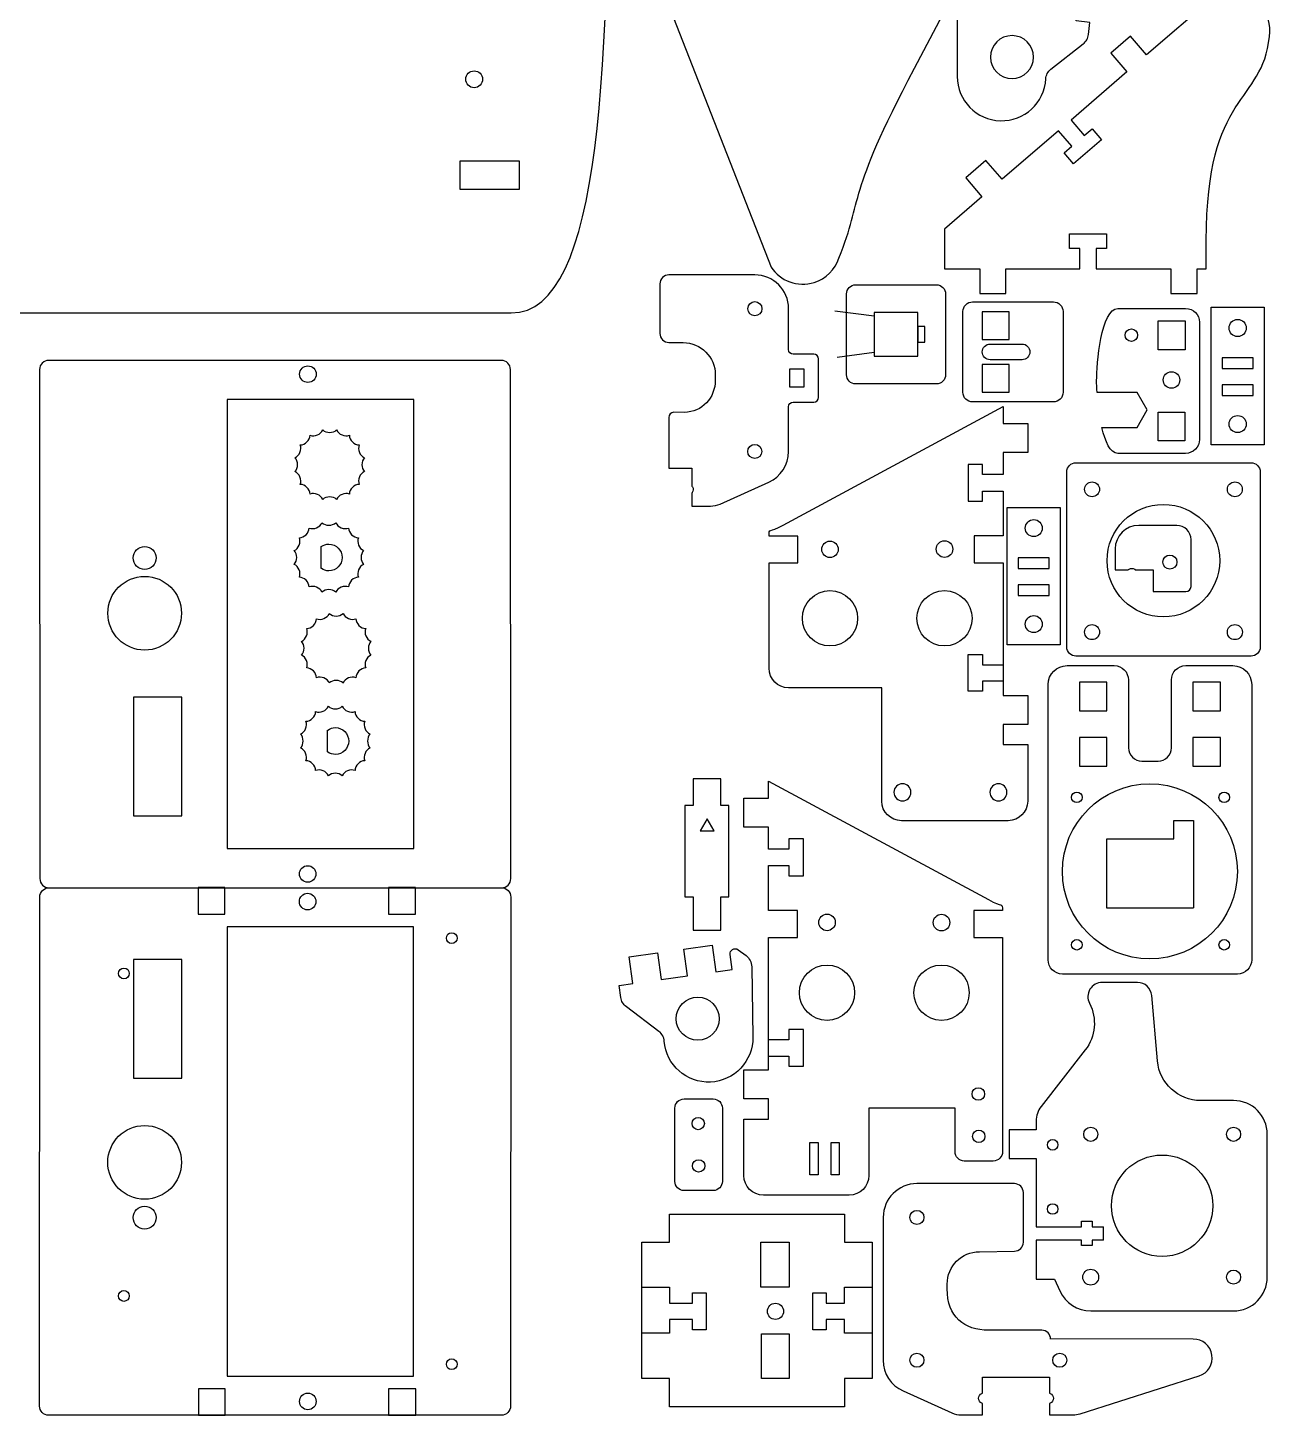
# Model space of a CAD drawing. Extents: x -242 to 725, y -105 to 391.
# Drawn here: x 294.1 to 564.1, y -104.6 to 196.6 of the extents above; entities that cross this region are included whole.
import ezdxf

# ---------------------------------------------------------------- set-up
doc = ezdxf.new("R2010")
doc.units = 0
doc.header["$MEASUREMENT"] = 0
doc.layers.add('LAYER_1', color=160, linetype='Continuous')
doc.layers.add('LAYER_X5F_1_X5F_0', color=160, linetype='Continuous')

# ---------------------------------------------------------------- blocks, each defined once
blk = doc.blocks.new('AI9-BLK29')
at = {"layer": 'LAYER_1', "color": 1}
blk.add_open_spline([(0, -12.21), (6.75, -12.21), (12.22, -6.75), (12.22, 0), (12.22, 6.75), (6.75, 12.21), (0, 12.21), (-6.75, 12.21), (-12.22, 6.75), (-12.22, 0), (-12.22, -6.75), (-6.75, -12.21), (0, -12.21), (0, -12.21), (0, -12.21), (0, -12.21)], degree=3, knots=[0, 0, 0, 0, 1, 1, 1, 2, 2, 2, 3, 3, 3, 4, 4, 4, 5, 5, 5, 5], dxfattribs=at)
blk = doc.blocks.new('AI9-BLK28')
at = {"layer": 'LAYER_1', "color": 1}
blk.add_open_spline([(0, -1.63), (0.9, -1.63), (1.63, -0.9), (1.63, 0), (1.63, 0.9), (0.9, 1.63), (0, 1.63), (-0.9, 1.63), (-1.63, 0.9), (-1.63, 0), (-1.63, -0.9), (-0.9, -1.63), (0, -1.63), (0, -1.63), (0, -1.63), (0, -1.63)], degree=3, knots=[0, 0, 0, 0, 1, 1, 1, 2, 2, 2, 3, 3, 3, 4, 4, 4, 5, 5, 5, 5], dxfattribs=at)
blk = doc.blocks.new('AI9-BLK27')
at = {"layer": 'LAYER_1', "color": 1}
blk.add_open_spline([(0, -1.62), (0.9, -1.62), (1.62, -0.9), (1.62, 0), (1.62, 0.9), (0.9, 1.62), (0, 1.62), (-0.9, 1.62), (-1.62, 0.9), (-1.62, 0), (-1.62, -0.9), (-0.9, -1.62), (0, -1.62), (0, -1.62), (0, -1.62), (0, -1.62)], degree=3, knots=[0, 0, 0, 0, 1, 1, 1, 2, 2, 2, 3, 3, 3, 4, 4, 4, 5, 5, 5, 5], dxfattribs=at)
blk = doc.blocks.new('AI9-BLK26')
at = {"layer": 'LAYER_1', "color": 1}
blk.add_open_spline([(0, -1.62), (0.9, -1.62), (1.63, -0.9), (1.63, 0), (1.63, 0.9), (0.9, 1.62), (0, 1.62), (-0.9, 1.62), (-1.63, 0.9), (-1.63, 0), (-1.63, -0.9), (-0.9, -1.62), (0, -1.62), (0, -1.62), (0, -1.62), (0, -1.62)], degree=3, knots=[0, 0, 0, 0, 1, 1, 1, 2, 2, 2, 3, 3, 3, 4, 4, 4, 5, 5, 5, 5], dxfattribs=at)
blk = doc.blocks.new('AI9-BLK25')
at = {"layer": 'LAYER_1', "color": 1}
blk.add_open_spline([(0, -1.63), (0.9, -1.63), (1.63, -0.9), (1.63, 0), (1.63, 0.9), (0.9, 1.63), (0, 1.63), (-0.9, 1.63), (-1.63, 0.9), (-1.63, 0), (-1.63, -0.9), (-0.9, -1.63), (0, -1.63), (0, -1.63), (0, -1.63), (0, -1.63)], degree=3, knots=[0, 0, 0, 0, 1, 1, 1, 2, 2, 2, 3, 3, 3, 4, 4, 4, 5, 5, 5, 5], dxfattribs=at)

msp = doc.modelspace()

# ---------------------------------------------------------------- linework, layer by layer
at = {"layer": 'LAYER_1', "color": 1}
for p, q in [((477.92, 133.96), (469.35, 135.07)), ((477.92, 126.06), (469.85, 124.96))]:
    msp.add_line(p, q, dxfattribs=at)
at = {"layer": 'LAYER_1', "color": 7}
for p, q in [((491.42, 119.25), (473.91, 119.25)), ((527.71, -66.6), (527.71, -63.7))]:
    msp.add_line(p, q, dxfattribs=at)
for points in [[(551.06, 135.88), (562.58, 135.88), (562.58, 106.04), (551.06, 106.04)], [(459.6, 122.51), (462.6, 122.51), (462.6, 118.51), (459.6, 118.51)], [(506.79, 92.45), (518.31, 92.45), (518.31, 62.61), (506.79, 62.61)]]:
    msp.add_lwpolyline(points, close=True, dxfattribs=at)
at = {"layer": 'LAYER_1', "color": 1}
for points in [[(487.41, 125.26), (487.41, 134.76), (477.92, 134.76), (477.92, 125.26)], [(507.23, 134.91), (501.33, 134.91), (501.33, 128.91), (507.23, 128.91), (507.23, 134.91)], [(539.54, 126.67), (539.54, 132.96), (545.39, 132.96), (545.39, 126.67)], [(488.91, 128.31), (488.91, 131.71), (487.41, 131.71), (487.41, 128.31)], [(507.23, 123.48), (501.33, 123.48), (501.33, 117.48), (507.23, 117.48), (507.23, 123.48)], [(539.53, 106.86), (539.53, 113.11), (545.38, 113.11), (545.38, 106.86)], [(522.45, 48.3), (528.45, 48.3), (528.45, 54.5), (522.45, 54.5)], [(547.09, 48.3), (553.09, 48.3), (553.09, 54.5), (547.09, 54.5)], [(522.45, 36.3), (528.45, 36.3), (528.45, 42.5), (522.45, 42.5)], [(547.09, 36.3), (553.09, 36.3), (553.09, 42.5), (547.09, 42.5)], [(465.75, -45.44), (465.75, -52.44), (463.97, -52.44), (463.97, -45.44)], [(470.33, -45.44), (470.33, -52.44), (468.55, -52.44), (468.55, -45.44)], [(459.47, -76.81), (453.28, -76.81), (453.28, -67.08), (459.47, -67.08)], [(459.47, -96.66), (453.47, -96.66), (453.47, -86.93), (459.47, -86.93)]]:
    msp.add_lwpolyline(points, close=True, dxfattribs=at)
for points in [[(560.2, 124.91), (553.45, 124.91), (553.45, 122.61), (553.45, 122.61), (560.2, 122.61), (560.2, 124.91)], [(560.2, 119.06), (553.45, 119.06), (553.45, 119.06), (553.45, 116.76), (560.2, 116.76), (560.2, 119.06)], [(515.93, 81.48), (509.18, 81.48), (509.18, 79.18), (509.18, 79.18), (515.93, 79.18), (515.93, 81.48)], [(515.93, 75.63), (509.18, 75.63), (509.18, 75.63), (509.18, 73.33), (515.93, 73.33), (515.93, 75.63)], [(443.16, 22.21), (441.66, 24.82), (440.15, 22.21), (443.16, 22.21)]]:
    msp.add_lwpolyline(points, dxfattribs=at)
at = {"layer": 'LAYER_1', "color": 7}
for points in [[(505.88, 54.74), (501.44, 54.74), (501.44, 52.52), (498.31, 52.52), (498.31, 60.52), (501.44, 60.52), (501.44, 58.3), (505.88, 58.3)], [(444.61, 0.64), (444.61, 7.94), (446.37, 7.94), (446.37, 27.73), (444.61, 27.73), (444.61, 33.51)], [(547.21, 5.48), (528.47, 5.48), (528.45, 5.48), (528.45, 20.48), (542.96, 20.48), (542.96, 24.48), (547.21, 24.48), (547.21, 5.53)], [(454.97, -26.65), (459.4, -26.65), (459.4, -28.88), (462.53, -28.88), (462.53, -20.88), (459.4, -20.88), (459.4, -23.1), (454.97, -23.1)], [(427.48, -96.67), (427.48, -67.08), (427.48, -67.08), (433.48, -67.08), (433.48, -61), (471.48, -61), (471.48, -67.08), (477.48, -67.08), (477.48, -67.08), (477.48, -96.67), (471.48, -96.67), (471.48, -102.83), (433.48, -102.83), (433.48, -96.67), (433.48, -96.67), (427.48, -96.67)], [(427.48, -76.81), (433.48, -76.81), (433.48, -80.3), (438.48, -80.3), (438.48, -78.08), (441.41, -78.08), (441.41, -80.3), (441.41, -80.3), (441.41, -83.86), (441.41, -83.86), (441.41, -86.08), (438.48, -86.08), (438.48, -83.86), (433.48, -83.86), (433.48, -86.83), (427.48, -86.82)], [(477.48, -86.83), (471.48, -86.83), (471.48, -83.86), (467.48, -83.86), (467.48, -86.08), (464.56, -86.08), (464.56, -83.86), (464.56, -83.86), (464.56, -80.3), (464.56, -80.3), (464.56, -78.08), (467.48, -78.08), (467.48, -80.3), (471.48, -80.3), (471.48, -76.81), (477.48, -76.81)]]:
    msp.add_lwpolyline(points, dxfattribs=at)
at = {"layer": 'LAYER_1', "color": 1}
for centre, radius in [((452.01, 135.58), 1.53), ((556.82, 131.39), 1.85), ((533.74, 129.84), 1.35), ((542.45, 120.1), 1.8), ((556.82, 110.54), 1.85), ((451.99, 104.59), 1.53), ((512.55, 87.95), 1.85), ((468.31, 83.34), 1.8), ((493.18, 83.39), 1.8), ((542.1, 80.58), 1.53), ((468.31, 68.38), 6), ((493.18, 68.38), 6), ((512.55, 67.11), 1.85), ((537.77, 13.43), 19), ((521.9, 29.5), 1.15), ((553.9, 29.5), 1.15), ((467.67, 2.35), 1.8), ((492.53, 2.31), 1.8), ((521.9, -2.5), 1.15), ((553.9, -2.5), 1.15), ((467.67, -12.91), 6), ((492.53, -12.91), 6), ((500.53, -34.9), 1.35), ((439.71, -41.31), 1.35), ((524.92, -43.64), 1.53), ((555.92, -43.64), 1.53), ((500.61, -44.09), 1.35), ((516.65, -45.92), 1.15), ((540.42, -59.14), 11), ((439.8, -50.5), 1.35), ((487.19, -61.68), 1.53), ((516.65, -59.86), 1.15), ((524.92, -74.64), 1.72), ((555.92, -74.64), 1.53), ((456.47, -82.07), 1.75), ((487.19, -92.68), 1.53), ((518.19, -92.68), 1.53)]:
    msp.add_circle(centre, radius, dxfattribs=at)
at = {"layer": 'LAYER_1', "color": 7}
for points, knots in [([(471.47, 300.34), (471.47, 300.34), (469.42, 296.44), (469.42, 296.44), (469.42, 296.44), (455.44, 269.89), (455.44, 269.89), (455.44, 269.89), (450.7, 272.39), (450.7, 272.39), (450.7, 272.39), (447.77, 266.82), (447.77, 266.82), (447.77, 266.82), (452.51, 264.33), (452.51, 264.33), (452.51, 264.33), (450.28, 260.09), (450.28, 260.09), (450.28, 260.09), (454.2, 258.02), (454.2, 258.02), (454.2, 258.02), (455.24, 259.99), (455.24, 259.99), (455.24, 259.99), (458.01, 258.53), (458.01, 258.53), (458.01, 258.53), (454.28, 251.45), (454.28, 251.45), (454.28, 251.45), (451.51, 252.91), (451.51, 252.91), (451.51, 252.91), (452.54, 254.88), (452.54, 254.88), (452.54, 254.88), (448.62, 256.95), (448.62, 256.95), (448.62, 256.95), (446.2, 252.34), (446.2, 252.34), (446.2, 252.34), (441.46, 254.83), (441.46, 254.83), (441.46, 254.83), (438.54, 249.3), (438.54, 249.3), (438.54, 249.3), (443.28, 246.8), (443.28, 246.8), (443.28, 246.8), (443.3, 246.79), (443.3, 246.79), (443.3, 246.79), (427.36, 216.52), (427.36, 216.52), (427.36, 216.52), (455.52, 144.62), (455.52, 144.62), (457.5, 141.62), (461.27, 140.16), (464.87, 141.27), (467.49, 142.09), (469.42, 144.09), (470.24, 146.51), (475.75, 160.19), (471.58, 159.16), (486.66, 187.79), (486.66, 187.79), (506.49, 225.45), (506.49, 225.45), (506.49, 225.45), (507.17, 226.73), (507.17, 226.73), (507.17, 226.73), (528.64, 267.52), (528.64, 267.52), (543.72, 296.15), (545.23, 292.13), (553.39, 304.41), (554.92, 306.46), (555.48, 309.19), (554.67, 311.81), (553.55, 315.4), (550.21, 317.69), (546.62, 317.63)], [0, 0, 0, 0, 1, 1, 1, 2, 2, 2, 3, 3, 3, 4, 4, 4, 5, 5, 5, 6, 6, 6, 7, 7, 7, 8, 8, 8, 9, 9, 9, 10, 10, 10, 11, 11, 11, 12, 12, 12, 13, 13, 13, 14, 14, 14, 15, 15, 15, 16, 16, 16, 17, 17, 17, 18, 18, 18, 19, 19, 19, 20, 20, 20, 21, 21, 21, 22, 22, 22, 23, 23, 23, 24, 24, 24, 25, 25, 25, 26, 26, 26, 27, 27, 27, 28, 28, 28, 29, 29, 29, 29]), ([(493.14, 152.85), (493.14, 152.85), (501.31, 159.89), (501.31, 159.89), (501.31, 159.89), (497.8, 163.97), (497.8, 163.97), (497.8, 163.97), (502.17, 167.73), (502.17, 167.73), (502.17, 167.73), (505.67, 163.67), (505.67, 163.67), (505.67, 163.67), (517.94, 174.21), (517.94, 174.21), (517.94, 174.21), (520.83, 170.86), (520.83, 170.86), (520.83, 170.86), (519.15, 169.41), (519.15, 169.41), (519.15, 169.41), (521.19, 167.03), (521.19, 167.03), (521.19, 167.03), (527.25, 172.25), (527.25, 172.25), (527.25, 172.25), (525.21, 174.63), (525.21, 174.63), (525.21, 174.63), (523.53, 173.18), (523.53, 173.18), (523.53, 173.18), (520.64, 176.53), (520.64, 176.53), (520.64, 176.53), (532.78, 187.02), (532.78, 187.02), (532.78, 187.02), (529.28, 191.08), (529.28, 191.08), (529.28, 191.08), (533.55, 194.76), (533.55, 194.76), (533.55, 194.76), (537.06, 190.67), (537.06, 190.67), (537.06, 190.67), (551.57, 203.17), (551.57, 203.17), (554.72, 204.89), (558.74, 204.43), (561.4, 201.77), (563.34, 199.83), (564.11, 197.15), (563.71, 194.63), (562.22, 179.96), (550.01, 182.81), (550.01, 150.45), (550.01, 150.45), (550.01, 144.24), (550.01, 144.24), (550.01, 144.24), (548.05, 144.24), (548.05, 144.24), (548.05, 144.24), (548.05, 138.86), (548.05, 138.86), (548.05, 138.86), (542.29, 138.86), (542.29, 138.86), (542.29, 138.86), (542.29, 144.22), (542.29, 144.22), (542.29, 144.22), (526.1, 144.25), (526.1, 144.25), (526.1, 144.25), (526.1, 148.67), (526.1, 148.67), (526.1, 148.67), (528.33, 148.67), (528.33, 148.67), (528.33, 148.67), (528.33, 151.81), (528.33, 151.81), (528.33, 151.81), (520.33, 151.81), (520.33, 151.81), (520.33, 151.81), (520.33, 148.67), (520.33, 148.67), (520.33, 148.67), (522.55, 148.67), (522.55, 148.67), (522.55, 148.67), (522.55, 144.24), (522.55, 144.24), (522.55, 144.24), (506.51, 144.22), (506.51, 144.22), (506.51, 144.22), (506.51, 138.86), (506.51, 138.86), (506.51, 138.86), (500.88, 138.86), (500.88, 138.86), (500.88, 138.86), (500.88, 144.24), (500.88, 144.24), (500.88, 144.24), (493.14, 144.24), (493.14, 144.24), (493.14, 144.24), (493.14, 152.85), (493.14, 152.85)], [0, 0, 0, 0, 1, 1, 1, 2, 2, 2, 3, 3, 3, 4, 4, 4, 5, 5, 5, 6, 6, 6, 7, 7, 7, 8, 8, 8, 9, 9, 9, 10, 10, 10, 11, 11, 11, 12, 12, 12, 13, 13, 13, 14, 14, 14, 15, 15, 15, 16, 16, 16, 17, 17, 17, 18, 18, 18, 19, 19, 19, 20, 20, 20, 21, 21, 21, 22, 22, 22, 23, 23, 23, 24, 24, 24, 25, 25, 25, 26, 26, 26, 27, 27, 27, 28, 28, 28, 29, 29, 29, 30, 30, 30, 31, 31, 31, 32, 32, 32, 33, 33, 33, 34, 34, 34, 35, 35, 35, 36, 36, 36, 37, 37, 37, 38, 38, 38, 39, 39, 39, 39]), ([(497.11, 203.7), (497.11, 203.7), (498.79, 205.01), (498.79, 205.01), (499.14, 205.28), (499.62, 205.32), (500, 205.1), (500.39, 204.88), (500.61, 204.45), (500.55, 204.01), (500.55, 204.01), (500.15, 200.71), (500.15, 200.71), (500.15, 200.71), (503.72, 200.27), (503.72, 200.27), (503.72, 200.27), (504.43, 206.07), (504.43, 206.07), (504.43, 206.07), (510.59, 205.31), (510.59, 205.31), (510.59, 205.31), (509.87, 199.51), (509.87, 199.51), (509.87, 199.51), (515.63, 198.8), (515.63, 198.8), (515.63, 198.8), (516.35, 204.6), (516.35, 204.6), (516.35, 204.6), (522.5, 203.85), (522.5, 203.85), (522.5, 203.85), (521.79, 198.05), (521.79, 198.05), (521.79, 198.05), (524.76, 197.68), (524.76, 197.68), (524.76, 197.68), (524.45, 195.11), (524.45, 195.11), (524.35, 194.3), (523.93, 193.56), (523.28, 193.05), (523.28, 193.05), (516.28, 187.58), (516.28, 187.58), (515.62, 187.07), (515.22, 186.29), (515.17, 185.46), (514.88, 180.26), (510.5, 176.24), (505.29, 176.38), (500.09, 176.52), (495.94, 180.78), (495.94, 185.99), (495.94, 185.99), (495.92, 201.26), (495.92, 201.26), (495.92, 202.21), (496.36, 203.11), (497.11, 203.7)], [0, 0, 0, 0, 1, 1, 1, 2, 2, 2, 3, 3, 3, 4, 4, 4, 5, 5, 5, 6, 6, 6, 7, 7, 7, 8, 8, 8, 9, 9, 9, 10, 10, 10, 11, 11, 11, 12, 12, 12, 13, 13, 13, 14, 14, 14, 15, 15, 15, 16, 16, 16, 17, 17, 17, 18, 18, 18, 19, 19, 19, 20, 20, 20, 21, 21, 21, 21]), ([(452, 142.91), (456.04, 142.91), (459.32, 139.63), (459.32, 135.59), (459.32, 135.59), (459.33, 126.7), (459.33, 126.7), (459.33, 126.15), (459.78, 125.7), (460.33, 125.7), (460.33, 125.7), (464.8, 125.7), (464.8, 125.7), (465.35, 125.7), (465.8, 125.25), (465.8, 124.7), (465.8, 124.7), (465.8, 116.31), (465.8, 116.31), (465.8, 115.76), (465.35, 115.31), (464.8, 115.31), (464.8, 115.31), (460.33, 115.31), (460.33, 115.31), (459.78, 115.31), (459.33, 114.87), (459.33, 114.31), (459.33, 114.31), (459.33, 114.31), (459.33, 114.31), (459.33, 114.31), (459.32, 104.59), (459.32, 104.59), (459.32, 101.7), (457.63, 99.08), (455, 97.9), (455, 97.9), (444.45, 93.16), (444.45, 93.16), (443.79, 92.87), (443.08, 92.72), (442.36, 92.72), (442.36, 92.72), (438.33, 92.72), (438.33, 92.72), (438.33, 92.72), (438.33, 95.56), (438.33, 95.56), (438.36, 95.6), (438.39, 95.64), (438.42, 95.68), (438.67, 96.05), (438.68, 96.52), (438.46, 96.9), (438.42, 96.96), (438.38, 97.02), (438.33, 97.07), (438.33, 97.07), (438.33, 100.94), (438.33, 100.94), (438.33, 100.94), (433.31, 100.94), (433.31, 100.94), (433.31, 100.94), (433.31, 111.99), (433.31, 111.99), (433.31, 112.59), (433.8, 113.08), (434.41, 113.09), (434.41, 113.09), (436.67, 113.08), (436.67, 113.08), (440.54, 113.09), (443.42, 116.22), (443.42, 120.08), (443.42, 120.08), (443.42, 121.21), (443.42, 121.21), (443.42, 125.08), (440.29, 128.21), (436.42, 128.21), (436.42, 128.21), (433.34, 128.26), (433.34, 128.26), (432.27, 128.26), (431.39, 129.13), (431.39, 130.21), (431.39, 130.21), (431.39, 140.96), (431.39, 140.96), (431.39, 142.04), (432.27, 142.91), (433.34, 142.91), (433.34, 142.91), (436.72, 142.91), (436.72, 142.91), (436.72, 142.91), (436.72, 142.92), (436.72, 142.92), (436.72, 142.92), (436.72, 142.91), (436.72, 142.91), (436.72, 142.91), (442.36, 142.91), (442.36, 142.91), (442.36, 142.91), (451.99, 142.91), (451.99, 142.91), (451.99, 142.91), (452, 142.91), (452, 142.91)], [0, 0, 0, 0, 1, 1, 1, 2, 2, 2, 3, 3, 3, 4, 4, 4, 5, 5, 5, 6, 6, 6, 7, 7, 7, 8, 8, 8, 9, 9, 9, 10, 10, 10, 11, 11, 11, 12, 12, 12, 13, 13, 13, 14, 14, 14, 15, 15, 15, 16, 16, 16, 17, 17, 17, 18, 18, 18, 19, 19, 19, 20, 20, 20, 21, 21, 21, 22, 22, 22, 23, 23, 23, 24, 24, 24, 25, 25, 25, 26, 26, 26, 27, 27, 27, 28, 28, 28, 29, 29, 29, 30, 30, 30, 31, 31, 31, 32, 32, 32, 33, 33, 33, 34, 34, 34, 35, 35, 35, 36, 36, 36, 37, 37, 37, 37]), ([(473.91, 119.25), (472.8, 119.25), (471.91, 120.14), (471.91, 121.25), (471.91, 121.25), (471.91, 138.77), (471.91, 138.77), (471.91, 139.87), (472.8, 140.77), (473.91, 140.77), (473.91, 140.77), (491.42, 140.77), (491.42, 140.77), (492.53, 140.77), (493.42, 139.87), (493.42, 138.77), (493.42, 138.77), (493.42, 121.25), (493.42, 121.25), (493.42, 120.14), (492.53, 119.25), (491.42, 119.25)], [0, 0, 0, 0, 1, 1, 1, 2, 2, 2, 3, 3, 3, 4, 4, 4, 5, 5, 5, 6, 6, 6, 7, 7, 7, 7]), ([(518.91, 134.96), (518.9, 136.12), (517.97, 137.06), (516.81, 137.06), (516.81, 137.06), (499.28, 137.06), (499.28, 137.06), (498.12, 137.06), (497.18, 136.12), (497.18, 134.96), (497.18, 134.96), (497.18, 117.43), (497.18, 117.43), (497.18, 116.27), (498.12, 115.33), (499.28, 115.33), (499.28, 115.33), (516.81, 115.33), (516.81, 115.33), (517.97, 115.33), (518.9, 116.27), (518.91, 117.43), (518.91, 117.43), (518.91, 134.96), (518.91, 134.96)], [0, 0, 0, 0, 1, 1, 1, 2, 2, 2, 3, 3, 3, 4, 4, 4, 5, 5, 5, 6, 6, 6, 7, 7, 7, 8, 8, 8, 8]), ([(526.3, 117.4), (526.3, 117.4), (535, 117.4), (535, 117.4), (535, 117.4), (537.2, 113.59), (537.2, 113.59), (537.2, 113.59), (535, 109.78), (535, 109.78), (535, 109.78), (527.34, 109.78), (527.34, 109.78), (528.05, 106.7), (529.15, 104.18), (530.8, 104.18), (530.8, 104.18), (545.52, 104.18), (545.52, 104.18), (546.32, 104.18), (547.09, 104.5), (547.65, 105.06), (548.22, 105.63), (548.54, 106.4), (548.54, 107.2), (548.54, 107.2), (548.54, 132.62), (548.54, 132.62), (548.54, 134.29), (547.19, 135.64), (545.52, 135.64), (545.52, 135.64), (530.8, 135.64), (530.8, 135.64), (527.19, 135.64), (526.2, 123.52), (526.2, 119.91), (526.2, 119.29), (526.23, 118.42), (526.3, 117.4)], [0, 0, 0, 0, 1, 1, 1, 2, 2, 2, 3, 3, 3, 4, 4, 4, 5, 5, 5, 6, 6, 6, 7, 7, 7, 8, 8, 8, 9, 9, 9, 10, 10, 10, 11, 11, 11, 12, 12, 12, 13, 13, 13, 13]), ([(499.58, 80.39), (499.58, 80.39), (499.58, 86.24), (499.58, 86.24), (499.58, 86.24), (505.88, 86.24), (505.88, 86.24), (505.88, 86.24), (505.88, 86.42), (505.88, 86.42), (505.88, 86.42), (505.88, 95.99), (505.88, 95.99), (505.88, 95.99), (501.44, 95.99), (501.44, 95.99), (501.44, 95.99), (501.44, 93.77), (501.44, 93.77), (501.44, 93.77), (498.31, 93.77), (498.31, 93.77), (498.31, 93.77), (498.31, 101.77), (498.31, 101.77), (498.31, 101.77), (501.44, 101.77), (501.44, 101.77), (501.44, 101.77), (501.44, 99.55), (501.44, 99.55), (501.44, 99.55), (505.88, 99.55), (505.88, 99.55), (505.88, 99.55), (505.88, 104.34), (505.88, 104.34), (505.88, 104.34), (511.23, 104.34), (511.23, 104.34), (511.23, 104.34), (511.23, 110.63), (511.23, 110.63), (511.23, 110.63), (505.88, 110.63), (505.88, 110.63), (505.88, 110.63), (505.88, 114.33), (505.88, 114.33), (505.88, 114.33), (458.14, 88.59), (458.14, 88.59), (455.08, 86.85), (455.08, 88.07), (455.08, 86.23), (455.08, 86.23), (461.33, 86.23), (461.33, 86.23), (461.33, 86.23), (461.33, 80.38), (461.33, 80.38), (461.33, 80.38), (455.08, 80.38), (455.08, 80.38), (455.08, 80.38), (455.08, 57.53), (455.08, 57.53), (455.08, 55.17), (456.98, 53.27), (459.33, 53.27), (459.33, 53.27), (479.55, 53.27), (479.55, 53.27), (479.55, 53.27), (479.55, 28.7), (479.55, 28.7), (479.55, 26.35), (481.46, 24.44), (483.81, 24.44), (483.81, 24.44), (506.97, 24.44), (506.97, 24.44), (509.33, 24.44), (511.23, 26.35), (511.23, 28.7), (511.23, 28.7), (511.23, 40.94), (511.23, 40.94), (511.23, 40.94), (505.88, 40.94), (505.88, 40.94), (505.88, 40.94), (505.88, 45.32), (505.88, 45.32), (505.88, 45.32), (511.23, 45.32), (511.23, 45.32), (511.23, 45.32), (511.23, 51.61), (511.23, 51.61), (511.23, 51.61), (505.88, 51.61), (505.88, 51.61), (505.88, 51.61), (505.88, 80.39), (505.88, 80.39), (505.88, 80.39), (499.58, 80.39), (499.58, 80.39)], [0, 0, 0, 0, 1, 1, 1, 2, 2, 2, 3, 3, 3, 4, 4, 4, 5, 5, 5, 6, 6, 6, 7, 7, 7, 8, 8, 8, 9, 9, 9, 10, 10, 10, 11, 11, 11, 12, 12, 12, 13, 13, 13, 14, 14, 14, 15, 15, 15, 16, 16, 16, 17, 17, 17, 18, 18, 18, 19, 19, 19, 20, 20, 20, 21, 21, 21, 22, 22, 22, 23, 23, 23, 24, 24, 24, 25, 25, 25, 26, 26, 26, 27, 27, 27, 28, 28, 28, 29, 29, 29, 30, 30, 30, 31, 31, 31, 32, 32, 32, 33, 33, 33, 34, 34, 34, 35, 35, 35, 36, 36, 36, 36]), ([(561.72, 62.15), (561.72, 62.15), (561.72, 100.15), (561.72, 100.15), (561.72, 101.26), (560.82, 102.15), (559.72, 102.15), (559.72, 102.15), (521.72, 102.15), (521.72, 102.15), (520.61, 102.15), (519.72, 101.26), (519.72, 100.15), (519.72, 100.15), (519.72, 62.15), (519.72, 62.15), (519.72, 61.05), (520.61, 60.15), (521.72, 60.15), (521.72, 60.15), (559.72, 60.15), (559.72, 60.15), (560.82, 60.15), (561.72, 61.05), (561.72, 62.15)], [0, 0, 0, 0, 1, 1, 1, 2, 2, 2, 3, 3, 3, 4, 4, 4, 5, 5, 5, 6, 6, 6, 7, 7, 7, 8, 8, 8, 8]), ([(515.68, 53.99), (515.68, 53.99), (515.68, -5.75), (515.68, -5.75), (515.68, -7.46), (517.06, -8.85), (518.77, -8.85), (518.77, -8.85), (556.77, -8.85), (556.77, -8.85), (558.49, -8.85), (559.87, -7.46), (559.87, -5.75), (559.87, -5.75), (559.87, 53.99), (559.87, 53.99), (559.87, 56.26), (558.04, 58.09), (555.78, 58.09), (555.78, 58.09), (545.54, 58.09), (545.54, 58.09), (543.83, 58.09), (542.44, 56.71), (542.44, 55), (542.44, 55), (542.44, 40.25), (542.44, 40.25), (542.44, 39.49), (542.13, 38.75), (541.59, 38.2), (541.04, 37.66), (540.31, 37.35), (539.54, 37.35), (539.54, 37.35), (536.01, 37.35), (536.01, 37.35), (535.24, 37.35), (534.51, 37.66), (533.96, 38.2), (533.42, 38.75), (533.11, 39.49), (533.11, 40.25), (533.11, 40.25), (533.11, 55), (533.11, 55), (533.11, 56.71), (531.72, 58.09), (530.01, 58.09), (530.01, 58.09), (519.77, 58.09), (519.77, 58.09), (517.51, 58.09), (515.68, 56.26), (515.68, 53.99)], [0, 0, 0, 0, 1, 1, 1, 2, 2, 2, 3, 3, 3, 4, 4, 4, 5, 5, 5, 6, 6, 6, 7, 7, 7, 8, 8, 8, 9, 9, 9, 10, 10, 10, 11, 11, 11, 12, 12, 12, 13, 13, 13, 14, 14, 14, 15, 15, 15, 16, 16, 16, 17, 17, 17, 18, 18, 18, 18]), ([(444.61, 33.51), (444.61, 33.51), (438.58, 33.51), (438.58, 33.51), (438.58, 33.51), (438.58, 27.73), (438.58, 27.73), (438.58, 27.73), (436.82, 27.73), (436.82, 27.73), (436.82, 27.73), (436.82, 7.94), (436.82, 7.94), (436.82, 7.94), (438.58, 7.94), (438.58, 7.94), (438.58, 7.94), (438.58, 0.64), (438.58, 0.64), (438.58, 0.64), (443.2, 0.64), (444.61, 0.64)], [0, 0, 0, 0, 1, 1, 1, 2, 2, 2, 3, 3, 3, 4, 4, 4, 5, 5, 5, 6, 6, 6, 7, 7, 7, 7]), ([(449.61, -40.35), (449.61, -40.35), (449.61, -52.58), (449.61, -52.58), (449.61, -54.93), (451.51, -56.84), (453.87, -56.84), (453.87, -56.84), (472.48, -56.84), (472.48, -56.84), (474.84, -56.84), (476.74, -54.93), (476.74, -52.58), (476.74, -52.58), (476.74, -37.94), (476.74, -37.94), (476.74, -37.94), (495.46, -37.94), (495.46, -37.94), (495.46, -37.94), (495.46, -47.44), (495.46, -47.44), (495.46, -48.54), (496.35, -49.44), (497.46, -49.44), (497.46, -49.44), (503.77, -49.44), (503.77, -49.44), (504.87, -49.44), (505.77, -48.54), (505.77, -47.44), (505.77, -47.44), (505.77, -0.91), (505.77, -0.91), (505.77, -0.91), (499.51, -0.91), (499.51, -0.91), (499.51, -0.91), (499.51, 4.94), (499.51, 4.94), (499.51, 4.94), (505.77, 4.94), (505.77, 4.94), (505.77, 6.78), (505.77, 5.56), (502.7, 7.3), (502.7, 7.3), (454.97, 33.05), (454.97, 33.05), (454.97, 33.05), (454.97, 29.35), (454.97, 29.35), (454.97, 29.35), (449.61, 29.35), (449.61, 29.35), (449.61, 29.35), (449.61, 23.05), (449.61, 23.05), (449.61, 23.05), (454.97, 23.05), (454.97, 23.05), (454.97, 23.05), (454.97, 18.26), (454.97, 18.26), (454.97, 18.26), (459.4, 18.26), (459.4, 18.26), (459.4, 18.26), (459.4, 20.48), (459.4, 20.48), (459.4, 20.48), (462.53, 20.48), (462.53, 20.48), (462.53, 20.48), (462.53, 12.49), (462.53, 12.49), (462.53, 12.49), (459.4, 12.49), (459.4, 12.49), (459.4, 12.49), (459.4, 14.71), (459.4, 14.71), (459.4, 14.71), (454.97, 14.71), (454.97, 14.71), (454.97, 14.71), (454.97, 4.95), (454.97, 4.95), (454.97, 4.95), (461.26, 4.95), (461.26, 4.95), (461.26, 4.95), (461.26, -0.9), (461.26, -0.9), (461.26, -0.9), (454.97, -0.9), (454.97, -0.9), (454.97, -0.9), (454.97, -29.67), (454.97, -29.67), (454.97, -29.67), (449.61, -29.67), (449.61, -29.67), (449.61, -29.67), (449.61, -35.96), (449.61, -35.96), (449.61, -35.96), (454.97, -35.96), (454.97, -35.96), (454.97, -35.96), (454.97, -40.35), (454.97, -40.35), (454.97, -40.35), (449.61, -40.35), (449.61, -40.35)], [0, 0, 0, 0, 1, 1, 1, 2, 2, 2, 3, 3, 3, 4, 4, 4, 5, 5, 5, 6, 6, 6, 7, 7, 7, 8, 8, 8, 9, 9, 9, 10, 10, 10, 11, 11, 11, 12, 12, 12, 13, 13, 13, 14, 14, 14, 15, 15, 15, 16, 16, 16, 17, 17, 17, 18, 18, 18, 19, 19, 19, 20, 20, 20, 21, 21, 21, 22, 22, 22, 23, 23, 23, 24, 24, 24, 25, 25, 25, 26, 26, 26, 27, 27, 27, 28, 28, 28, 29, 29, 29, 30, 30, 30, 31, 31, 31, 32, 32, 32, 33, 33, 33, 34, 34, 34, 35, 35, 35, 36, 36, 36, 37, 37, 37, 38, 38, 38, 38]), ([(451.56, -22.54), (451.56, -22.54), (451.31, -7.27), (451.31, -7.27), (451.29, -6.32), (450.84, -5.42), (450.08, -4.85), (450.08, -4.85), (448.38, -3.57), (448.38, -3.57), (448.02, -3.3), (447.54, -3.28), (447.16, -3.5), (446.78, -3.73), (446.57, -4.16), (446.63, -4.6), (446.63, -4.6), (447.09, -7.9), (447.09, -7.9), (447.09, -7.9), (443.53, -8.4), (443.53, -8.4), (443.53, -8.4), (442.71, -2.61), (442.71, -2.61), (442.71, -2.61), (436.57, -3.48), (436.57, -3.48), (436.57, -3.48), (437.39, -9.26), (437.39, -9.26), (437.39, -9.26), (431.64, -10.07), (431.64, -10.07), (431.64, -10.07), (430.83, -4.28), (430.83, -4.28), (430.83, -4.28), (424.69, -5.15), (424.69, -5.15), (424.69, -5.15), (425.5, -10.93), (425.5, -10.93), (425.5, -10.93), (422.53, -11.35), (422.53, -11.35), (422.53, -11.35), (422.89, -13.91), (422.89, -13.91), (423.01, -14.73), (423.44, -15.46), (424.1, -15.96), (424.1, -15.96), (431.19, -21.3), (431.19, -21.3), (431.86, -21.81), (432.28, -22.57), (432.34, -23.41), (432.72, -28.6), (437.17, -32.54), (442.37, -32.31), (447.57, -32.07), (451.64, -27.74), (451.56, -22.54)], [0, 0, 0, 0, 1, 1, 1, 2, 2, 2, 3, 3, 3, 4, 4, 4, 5, 5, 5, 6, 6, 6, 7, 7, 7, 8, 8, 8, 9, 9, 9, 10, 10, 10, 11, 11, 11, 12, 12, 12, 13, 13, 13, 14, 14, 14, 15, 15, 15, 16, 16, 16, 17, 17, 17, 18, 18, 18, 19, 19, 19, 20, 20, 20, 21, 21, 21, 21]), ([(527.71, -66.6), (527.71, -66.6), (525.21, -66.6), (525.21, -66.6), (525.21, -66.6), (525.21, -67.8), (525.21, -67.8), (525.21, -67.8), (522.91, -67.8), (522.91, -67.8), (522.91, -67.8), (522.91, -66.6), (522.91, -66.6), (522.91, -66.6), (513.05, -66.6), (513.05, -66.6), (513.05, -66.6), (513.05, -75.05), (513.05, -75.05), (513.05, -75.05), (517.07, -75.05), (517.07, -75.05), (517.07, -75.05), (518.24, -77.64), (518.24, -77.64), (519.42, -80.27), (522.03, -81.97), (524.92, -81.97), (524.92, -81.97), (555.92, -81.97), (555.92, -81.97), (559.97, -81.97), (563.25, -78.69), (563.25, -74.64), (563.25, -74.64), (563.25, -43.64), (563.25, -43.64), (563.25, -39.59), (559.97, -36.31), (555.92, -36.31), (555.92, -36.31), (548.8, -36.31), (548.8, -36.31), (543.91, -36.31), (539.84, -32.57), (539.41, -27.7), (539.41, -27.7), (538.17, -13.51), (538.17, -13.51), (538.03, -11.91), (536.69, -10.68), (535.08, -10.68), (535.08, -10.68), (527.41, -10.68), (527.41, -10.68), (526.33, -10.68), (525.32, -11.24), (524.76, -12.17), (524.2, -13.09), (524.16, -14.24), (524.66, -15.2), (526.35, -18.47), (525.98, -22.43), (523.72, -25.33), (523.72, -25.33), (514.13, -37.64), (514.13, -37.64), (513.43, -38.53), (513.05, -39.64), (513.05, -40.77), (513.05, -40.77), (513.05, -42.67), (513.05, -42.67), (513.05, -42.67), (507.21, -42.67), (507.21, -42.67), (507.21, -42.67), (507.21, -48.87), (507.21, -48.87), (507.21, -48.87), (513.05, -48.87), (513.05, -48.87), (513.05, -48.87), (513.05, -63.7), (513.05, -63.7), (513.05, -63.7), (522.91, -63.7), (522.91, -63.7), (522.91, -63.7), (522.91, -62.5), (522.91, -62.5), (522.91, -62.5), (525.21, -62.5), (525.21, -62.5), (525.21, -62.5), (525.21, -63.7), (525.21, -63.7), (525.21, -63.7), (527.71, -63.7), (527.71, -63.7)], [0, 0, 0, 0, 1, 1, 1, 2, 2, 2, 3, 3, 3, 4, 4, 4, 5, 5, 5, 6, 6, 6, 7, 7, 7, 8, 8, 8, 9, 9, 9, 10, 10, 10, 11, 11, 11, 12, 12, 12, 13, 13, 13, 14, 14, 14, 15, 15, 15, 16, 16, 16, 17, 17, 17, 18, 18, 18, 19, 19, 19, 20, 20, 20, 21, 21, 21, 22, 22, 22, 23, 23, 23, 24, 24, 24, 25, 25, 25, 26, 26, 26, 27, 27, 27, 28, 28, 28, 29, 29, 29, 30, 30, 30, 31, 31, 31, 32, 32, 32, 33, 33, 33, 33]), ([(444.95, -37.97), (444.95, -36.86), (444.06, -35.97), (442.95, -35.97), (442.95, -35.97), (436.64, -35.97), (436.64, -35.97), (435.54, -35.97), (434.64, -36.86), (434.64, -37.97), (434.64, -37.97), (434.64, -53.85), (434.64, -53.85), (434.64, -54.95), (435.54, -55.85), (436.64, -55.85), (436.64, -55.85), (442.95, -55.85), (442.95, -55.85), (444.06, -55.85), (444.95, -54.95), (444.95, -53.85), (444.95, -53.85), (444.95, -37.97), (444.95, -37.97)], [0, 0, 0, 0, 1, 1, 1, 2, 2, 2, 3, 3, 3, 4, 4, 4, 5, 5, 5, 6, 6, 6, 7, 7, 7, 8, 8, 8, 8]), ([(488.69, -54.35), (488.69, -54.35), (487.19, -54.35), (487.19, -54.35), (483.14, -54.35), (479.86, -57.63), (479.86, -61.68), (479.86, -61.68), (479.86, -92.68), (479.86, -92.68), (479.86, -95.56), (481.55, -98.18), (484.19, -99.36), (484.19, -99.36), (494.74, -104.1), (494.74, -104.1), (495.39, -104.4), (496.1, -104.55), (496.82, -104.55), (496.82, -104.55), (501.41, -104.55), (501.41, -104.55), (501.41, -104.55), (501.41, -102.06), (501.41, -102.06), (501.41, -102.06), (501.28, -102.02), (501.28, -102.02), (500.85, -101.84), (500.57, -101.42), (500.57, -100.95), (500.57, -100.48), (500.85, -100.06), (501.28, -99.88), (501.28, -99.88), (501.41, -99.84), (501.41, -99.84), (501.41, -99.84), (501.41, -96.33), (501.41, -96.33), (501.41, -96.33), (515.97, -96.33), (515.97, -96.33), (515.97, -96.33), (515.97, -99.84), (515.97, -99.84), (515.97, -99.84), (516.09, -99.88), (516.09, -99.88), (516.53, -100.06), (516.81, -100.48), (516.81, -100.95), (516.81, -101.42), (516.52, -101.84), (516.09, -102.02), (516.09, -102.02), (515.97, -102.06), (515.97, -102.06), (515.97, -102.06), (515.97, -104.55), (515.97, -104.55), (515.97, -104.55), (521.05, -104.55), (521.05, -104.55), (521.58, -104.55), (522.1, -104.47), (522.6, -104.31), (522.6, -104.31), (548.44, -96.08), (548.44, -96.08), (550.36, -95.47), (551.55, -93.55), (551.24, -91.55), (550.93, -89.55), (549.21, -88.08), (547.19, -88.08), (547.19, -88.08), (516.22, -88.03), (516.22, -88.03), (516.22, -88.03), (516.22, -88.13), (516.22, -88.13), (516.22, -88.13), (516.22, -88.13), (516.22, -88.13), (516.22, -87.05), (515.34, -86.18), (514.27, -86.18), (514.27, -86.18), (502.76, -86.18), (502.76, -86.18), (497.5, -86.18), (493.76, -83.27), (493.76, -77.18), (493.76, -77.18), (493.76, -76.14), (493.76, -76.14), (493.76, -72.27), (496.89, -69.14), (500.76, -69.14), (500.76, -69.14), (500.76, -69.14), (500.76, -69.14), (500.76, -69.14), (508.34, -69.01), (508.34, -69.01), (509.41, -69.01), (510.29, -68.14), (510.29, -67.06), (510.29, -67.06), (510.29, -56.3), (510.29, -56.3), (510.29, -55.22), (509.41, -54.35), (508.34, -54.35), (508.34, -54.35), (502.46, -54.35), (502.46, -54.35), (502.46, -54.35), (502.46, -54.35), (502.46, -54.35), (502.46, -54.35), (502.46, -54.35), (502.46, -54.35), (502.46, -54.35), (496.82, -54.35), (496.82, -54.35), (496.82, -54.35), (487.19, -54.35), (487.19, -54.35), (483.14, -54.35), (479.86, -57.63), (479.86, -61.68), (479.86, -61.68), (479.86, -66.22), (479.86, -66.22), (479.86, -66.22), (479.86, -92.68), (479.86, -92.68), (479.86, -95.56), (481.55, -98.18), (484.19, -99.36)], [0, 0, 0, 0, 1, 1, 1, 2, 2, 2, 3, 3, 3, 4, 4, 4, 5, 5, 5, 6, 6, 6, 7, 7, 7, 8, 8, 8, 9, 9, 9, 10, 10, 10, 11, 11, 11, 12, 12, 12, 13, 13, 13, 14, 14, 14, 15, 15, 15, 16, 16, 16, 17, 17, 17, 18, 18, 18, 19, 19, 19, 20, 20, 20, 21, 21, 21, 22, 22, 22, 23, 23, 23, 24, 24, 24, 25, 25, 25, 26, 26, 26, 27, 27, 27, 28, 28, 28, 29, 29, 29, 30, 30, 30, 31, 31, 31, 32, 32, 32, 33, 33, 33, 34, 34, 34, 35, 35, 35, 36, 36, 36, 37, 37, 37, 38, 38, 38, 39, 39, 39, 40, 40, 40, 41, 41, 41, 42, 42, 42, 43, 43, 43, 44, 44, 44, 45, 45, 45, 46, 46, 46, 47, 47, 47, 47])]:
    msp.add_open_spline(points, degree=3, knots=knots, dxfattribs=at)
at = {"layer": 'LAYER_1', "color": 1}
for points, knots in [([(507.83, 194.85), (510.4, 194.85), (512.49, 192.77), (512.49, 190.19), (512.49, 187.61), (510.4, 185.53), (507.83, 185.53), (505.25, 185.53), (503.16, 187.61), (503.16, 190.19), (503.16, 192.77), (505.25, 194.85), (507.83, 194.85), (507.83, 194.85), (507.83, 194.85), (507.83, 194.85)], [0, 0, 0, 0, 1, 1, 1, 2, 2, 2, 3, 3, 3, 4, 4, 4, 5, 5, 5, 5]), ([(503.08, 127.9), (502.63, 127.9), (502.2, 127.72), (501.88, 127.4), (501.56, 127.08), (501.38, 126.65), (501.38, 126.2), (501.38, 125.74), (501.56, 125.31), (501.88, 124.99), (502.2, 124.67), (502.63, 124.5), (503.08, 124.5), (503.08, 124.5), (510.01, 124.5), (510.01, 124.5), (510.46, 124.5), (510.89, 124.67), (511.21, 124.99), (511.53, 125.31), (511.71, 125.74), (511.71, 126.2), (511.71, 126.65), (511.53, 127.08), (511.21, 127.4), (510.89, 127.72), (510.46, 127.9), (510.01, 127.9), (510.01, 127.9), (503.08, 127.9), (503.08, 127.9)], [0, 0, 0, 0, 1, 1, 1, 2, 2, 2, 3, 3, 3, 4, 4, 4, 5, 5, 5, 6, 6, 6, 7, 7, 7, 8, 8, 8, 9, 9, 9, 10, 10, 10, 10]), ([(484.05, 32.45), (485.07, 32.45), (485.9, 31.62), (485.9, 30.6), (485.9, 29.57), (485.07, 28.74), (484.05, 28.74), (483.03, 28.74), (482.2, 29.57), (482.2, 30.6), (482.2, 31.62), (483.03, 32.45), (484.05, 32.45), (484.05, 32.45), (484.05, 32.45), (484.05, 32.45)], [0, 0, 0, 0, 1, 1, 1, 2, 2, 2, 3, 3, 3, 4, 4, 4, 5, 5, 5, 5]), ([(504.89, 32.45), (505.92, 32.45), (506.74, 31.62), (506.74, 30.6), (506.74, 29.57), (505.92, 28.74), (504.89, 28.74), (503.87, 28.74), (503.04, 29.57), (503.04, 30.6), (503.04, 31.62), (503.87, 32.45), (504.89, 32.45), (504.89, 32.45), (504.89, 32.45), (504.89, 32.45)], [0, 0, 0, 0, 1, 1, 1, 2, 2, 2, 3, 3, 3, 4, 4, 4, 5, 5, 5, 5]), ([(434.93, -18.55), (434.93, -21.12), (437.02, -23.21), (439.6, -23.21), (442.17, -23.21), (444.26, -21.12), (444.26, -18.55), (444.26, -15.97), (442.17, -13.88), (439.6, -13.88), (437.02, -13.88), (434.93, -15.97), (434.93, -18.55), (434.93, -18.55), (434.93, -18.55), (434.93, -18.55)], [0, 0, 0, 0, 1, 1, 1, 2, 2, 2, 3, 3, 3, 4, 4, 4, 5, 5, 5, 5])]:
    msp.add_open_spline(points, degree=3, knots=knots, dxfattribs=at)
at = {"layer": 'LAYER_1', "color": 250}
msp.add_open_spline([(546.7, 75.28), (546.7, 75.28), (546.7, 75.29), (546.7, 75.29), (546.7, 74.68), (546.21, 74.19), (545.6, 74.19), (545.6, 74.19), (538.45, 74.19), (538.45, 74.19), (538.45, 74.19), (538.45, 78.92), (538.45, 78.92), (538.45, 78.92), (534.59, 78.92), (534.59, 78.92), (534.55, 78.95), (534.5, 78.98), (534.46, 79.01), (534.09, 79.25), (533.62, 79.26), (533.24, 79.04), (533.18, 79), (533.12, 78.96), (533.07, 78.92), (533.07, 78.92), (530.23, 78.92), (530.23, 78.92), (530.23, 78.92), (530.23, 83.44), (530.23, 83.44), (530.23, 86.26), (532.51, 88.54), (535.33, 88.54), (535.33, 88.54), (543.6, 88.54), (543.6, 88.54), (545.31, 88.54), (546.7, 87.16), (546.7, 85.44), (546.7, 85.44), (546.7, 75.29), (546.7, 75.29), (546.7, 75.29), (546.7, 75.28), (546.7, 75.28)], degree=3, knots=[0, 0, 0, 0, 1, 1, 1, 2, 2, 2, 3, 3, 3, 4, 4, 4, 5, 5, 5, 6, 6, 6, 7, 7, 7, 8, 8, 8, 9, 9, 9, 10, 10, 10, 11, 11, 11, 12, 12, 12, 13, 13, 13, 14, 14, 14, 15, 15, 15, 15], dxfattribs=at)
at = {"layer": 'LAYER_X5F_1_X5F_0', "color": 1}
for points in [[(388.03, 161.47), (388.03, 167.67), (400.83, 167.67), (400.83, 161.47)], [(331.18, 9.92), (331.18, 4.17), (336.94, 4.17), (336.94, 9.92)], [(372.45, 9.92), (372.45, 4.17), (378.33, 4.17), (378.33, 9.92)], [(327.59, -31.48), (327.59, -5.73), (317.09, -5.73), (317.09, -31.48)], [(331.22, -98.88), (331.22, -104.63), (336.99, -104.63), (336.99, -98.88)], [(372.5, -98.88), (372.5, -104.63), (378.38, -104.63), (378.38, -98.88)]]:
    msp.add_lwpolyline(points, close=True, dxfattribs=at)
at = {"layer": 'LAYER_X5F_1_X5F_0', "color": 7}
for points in [[(377.93, 115.86), (337.43, 115.86), (337.43, 18.37), (377.93, 18.37)], [(377.92, 1.37), (337.42, 1.37), (337.42, -96.13), (377.92, -96.13)]]:
    msp.add_lwpolyline(points, close=True, dxfattribs=at)
at = {"layer": 'LAYER_X5F_1_X5F_0', "color": 3}
msp.add_lwpolyline([(317.09, 51.22), (317.09, 25.47), (327.61, 25.47), (327.61, 51.22)], close=True, dxfattribs=at)
at = {"layer": 'LAYER_X5F_1_X5F_0', "color": 1}
for centre, radius in [((391.06, 185.38), 1.83), ((386.2, -1.05), 1.17), ((315.02, -8.73), 1.18), ((315.02, -78.73), 1.17), ((386.2, -93.55), 1.17)]:
    msp.add_circle(centre, radius, dxfattribs=at)
at = {"layer": 'LAYER_X5F_1_X5F_0', "color": 7}
for points, knots in [([(56.82, 134.66), (53.5, 134.66), (50.82, 137.34), (50.82, 140.66), (50.82, 140.66), (50.82, 372.67), (50.82, 372.67), (50.82, 375.98), (53.5, 378.67), (56.82, 378.67), (56.82, 378.67), (399.09, 378.67), (399.09, 378.67), (399.09, 378.67), (399.09, 378.67), (399.09, 378.67), (418.99, 378.67), (420.45, 324.22), (420.45, 256.94), (420.45, 189.35), (418.99, 134.66), (399.09, 134.66), (399.09, 134.66), (56.82, 134.66), (56.82, 134.66), (56.82, 134.66), (56.82, 134.66), (56.82, 134.66)], [0, 0, 0, 0, 1, 1, 1, 2, 2, 2, 3, 3, 3, 4, 4, 4, 5, 5, 5, 6, 6, 6, 7, 7, 7, 8, 8, 8, 9, 9, 9, 9]), ([(397, 9.87), (398.11, 9.87), (399, 10.77), (399, 11.87), (399, 11.87), (398.95, 122.36), (398.95, 122.36), (398.95, 123.47), (398.05, 124.36), (396.94, 124.36), (396.94, 124.36), (298.72, 124.36), (298.72, 124.36), (297.62, 124.36), (296.72, 123.47), (296.72, 122.36), (296.72, 122.36), (296.78, 11.87), (296.78, 11.87), (296.78, 10.77), (297.67, 9.87), (298.78, 9.87)], [0, 0, 0, 0, 1, 1, 1, 2, 2, 2, 3, 3, 3, 4, 4, 4, 5, 5, 5, 6, 6, 6, 7, 7, 7, 7]), ([(353.3, 105.99), (353.71, 105.01), (353.13, 103.63), (352.15, 103.22), (352.15, 103.22), (352.15, 103.22), (352.15, 103.22), (352.9, 102.47), (352.9, 100.97), (352.15, 100.22), (353.13, 99.81), (353.71, 98.42), (353.3, 97.44), (354.37, 97.44), (355.43, 96.38), (355.43, 95.32), (356.41, 95.73), (357.79, 95.15), (358.2, 94.17), (358.95, 94.92), (360.45, 94.92), (361.21, 94.17), (361.21, 94.17), (361.2, 94.17), (361.2, 94.17), (361.61, 95.15), (363, 95.72), (363.98, 95.32), (363.98, 96.38), (365.04, 97.44), (366.1, 97.44), (365.7, 98.42), (366.27, 99.81), (367.25, 100.22), (366.5, 100.97), (366.5, 102.47), (367.25, 103.22), (366.27, 103.63), (365.7, 105.02), (366.1, 106), (366.1, 106), (366.11, 105.99), (366.11, 105.99), (365.04, 105.99), (363.98, 107.05), (363.98, 108.12), (363, 107.71), (361.61, 108.29), (361.21, 109.27), (360.45, 108.52), (358.95, 108.52), (358.2, 109.27), (357.8, 108.29), (356.41, 107.71), (355.43, 108.12), (355.43, 108.12), (355.43, 108.12), (355.43, 108.12), (355.43, 107.05), (354.37, 105.99), (353.3, 105.99)], [0, 0, 0, 0, 1, 1, 1, 2, 2, 2, 3, 3, 3, 4, 4, 4, 5, 5, 5, 6, 6, 6, 7, 7, 7, 8, 8, 8, 9, 9, 9, 10, 10, 10, 11, 11, 11, 12, 12, 12, 13, 13, 13, 14, 14, 14, 15, 15, 15, 16, 16, 16, 17, 17, 17, 18, 18, 18, 19, 19, 19, 20, 20, 20, 20]), ([(353.12, 85.85), (353.52, 84.87), (352.95, 83.48), (351.97, 83.07), (351.97, 83.07), (351.97, 83.08), (351.97, 83.08), (352.72, 82.33), (352.72, 80.83), (351.97, 80.07), (352.95, 79.67), (353.52, 78.28), (353.12, 77.3), (354.18, 77.3), (355.24, 76.24), (355.24, 75.18), (356.22, 75.58), (357.61, 75.01), (358.02, 74.03), (358.77, 74.78), (360.27, 74.78), (361.02, 74.03), (361.02, 74.03), (361.02, 74.02), (361.02, 74.02), (361.42, 75.01), (362.81, 75.58), (363.79, 75.17), (363.79, 76.24), (364.85, 77.3), (365.92, 77.3), (365.51, 78.28), (366.09, 79.67), (367.07, 80.07), (366.32, 80.82), (366.32, 82.32), (367.07, 83.08), (366.09, 83.48), (365.51, 84.87), (365.92, 85.85), (365.92, 85.85), (365.92, 85.85), (365.92, 85.85), (364.86, 85.85), (363.8, 86.91), (363.8, 87.97), (362.81, 87.57), (361.43, 88.14), (361.02, 89.12), (360.27, 88.37), (358.77, 88.37), (358.02, 89.12), (357.61, 88.14), (356.22, 87.57), (355.24, 87.97), (355.24, 87.97), (355.24, 87.97), (355.24, 87.97), (355.24, 86.91), (354.18, 85.85), (353.12, 85.85)], [0, 0, 0, 0, 1, 1, 1, 2, 2, 2, 3, 3, 3, 4, 4, 4, 5, 5, 5, 6, 6, 6, 7, 7, 7, 8, 8, 8, 9, 9, 9, 10, 10, 10, 11, 11, 11, 12, 12, 12, 13, 13, 13, 14, 14, 14, 15, 15, 15, 16, 16, 16, 17, 17, 17, 18, 18, 18, 19, 19, 19, 20, 20, 20, 20]), ([(354.71, 66.15), (355.11, 65.17), (354.54, 63.78), (353.56, 63.37), (353.56, 63.37), (353.56, 63.38), (353.56, 63.38), (354.31, 62.63), (354.31, 61.13), (353.56, 60.37), (354.54, 59.97), (355.11, 58.58), (354.71, 57.6), (355.77, 57.6), (356.83, 56.54), (356.83, 55.48), (357.81, 55.88), (359.2, 55.31), (359.61, 54.33), (360.36, 55.08), (361.86, 55.08), (362.61, 54.33), (362.61, 54.33), (362.61, 54.32), (362.61, 54.32), (363.01, 55.31), (364.4, 55.88), (365.38, 55.47), (365.38, 56.54), (366.44, 57.6), (367.51, 57.6), (367.1, 58.58), (367.67, 59.97), (368.66, 60.37), (367.9, 61.12), (367.91, 62.62), (368.66, 63.38), (367.67, 63.79), (367.1, 65.17), (367.51, 66.15), (367.51, 66.15), (367.51, 66.15), (367.51, 66.15), (366.45, 66.15), (365.39, 67.21), (365.39, 68.27), (364.4, 67.87), (363.02, 68.44), (362.61, 69.42), (361.86, 68.67), (360.36, 68.67), (359.61, 69.42), (359.2, 68.44), (357.81, 67.87), (356.83, 68.27), (356.83, 68.27), (356.83, 68.27), (356.83, 68.27), (356.83, 67.21), (355.77, 66.15), (354.71, 66.15)], [0, 0, 0, 0, 1, 1, 1, 2, 2, 2, 3, 3, 3, 4, 4, 4, 5, 5, 5, 6, 6, 6, 7, 7, 7, 8, 8, 8, 9, 9, 9, 10, 10, 10, 11, 11, 11, 12, 12, 12, 13, 13, 13, 14, 14, 14, 15, 15, 15, 16, 16, 16, 17, 17, 17, 18, 18, 18, 19, 19, 19, 20, 20, 20, 20]), ([(354.52, 46.01), (354.93, 45.02), (354.35, 43.64), (353.37, 43.23), (353.37, 43.23), (353.37, 43.24), (353.37, 43.24), (354.12, 42.48), (354.12, 40.98), (353.37, 40.23), (354.35, 39.82), (354.93, 38.44), (354.52, 37.46), (355.59, 37.46), (356.65, 36.4), (356.65, 35.33), (357.63, 35.74), (359.01, 35.16), (359.42, 34.18), (360.17, 34.93), (361.67, 34.93), (362.43, 34.18), (362.43, 34.18), (362.42, 34.18), (362.42, 34.18), (362.83, 35.16), (364.22, 35.74), (365.2, 35.33), (365.2, 36.39), (366.26, 37.45), (367.32, 37.45), (366.92, 38.44), (367.49, 39.82), (368.47, 40.23), (367.72, 40.98), (367.72, 42.48), (368.47, 43.23), (367.49, 43.64), (366.92, 45.03), (367.32, 46.01), (367.32, 46.01), (367.33, 46.01), (367.33, 46.01), (366.26, 46.01), (365.2, 47.07), (365.2, 48.13), (364.22, 47.72), (362.83, 48.3), (362.43, 49.28), (361.67, 48.53), (360.17, 48.53), (359.42, 49.28), (359.02, 48.3), (357.63, 47.72), (356.65, 48.13), (356.65, 48.13), (356.65, 48.13), (356.65, 48.13), (356.65, 47.07), (355.59, 46.01), (354.52, 46.01)], [0, 0, 0, 0, 1, 1, 1, 2, 2, 2, 3, 3, 3, 4, 4, 4, 5, 5, 5, 6, 6, 6, 7, 7, 7, 8, 8, 8, 9, 9, 9, 10, 10, 10, 11, 11, 11, 12, 12, 12, 13, 13, 13, 14, 14, 14, 15, 15, 15, 16, 16, 16, 17, 17, 17, 18, 18, 18, 19, 19, 19, 20, 20, 20, 20]), ([(396.96, -104.63), (398.06, -104.63), (398.96, -103.73), (398.96, -102.63), (398.96, -102.63), (399.01, 7.87), (399.01, 7.87), (399.01, 8.98), (398.12, 9.87), (397.01, 9.87), (397.01, 9.87), (298.76, 9.87), (298.76, 9.87), (297.65, 9.87), (296.76, 8.98), (296.76, 7.87), (296.76, 7.87), (296.7, -102.63), (296.7, -102.63), (296.7, -103.73), (297.6, -104.63), (298.7, -104.63), (298.7, -104.63), (396.96, -104.63), (396.96, -104.63)], [0, 0, 0, 0, 1, 1, 1, 2, 2, 2, 3, 3, 3, 4, 4, 4, 5, 5, 5, 6, 6, 6, 7, 7, 7, 8, 8, 8, 8])]:
    msp.add_open_spline(points, degree=3, knots=knots, dxfattribs=at)
at = {"layer": 'LAYER_X5F_1_X5F_0', "color": 1}
for points, knots in [([(356.77, 121.36), (356.77, 122.36), (355.96, 123.16), (354.97, 123.16), (353.97, 123.16), (353.17, 122.36), (353.17, 121.36), (353.17, 120.37), (353.97, 119.56), (354.97, 119.56), (355.96, 119.56), (356.77, 120.37), (356.77, 121.36), (356.77, 121.36), (356.77, 121.36), (356.77, 121.36)], [0, 0, 0, 0, 1, 1, 1, 2, 2, 2, 3, 3, 3, 4, 4, 4, 5, 5, 5, 5]), ([(359.52, 84.47), (358.93, 84.47), (358.36, 84.29), (357.87, 83.96), (357.87, 83.96), (357.86, 83.95), (357.85, 83.94), (357.85, 83.89), (357.85, 79.25), (357.85, 79.2), (357.87, 79.19), (357.9, 79.17), (357.9, 79.17), (358.38, 78.84), (358.94, 78.67), (359.52, 78.67), (361.12, 78.67), (362.42, 79.97), (362.42, 81.57), (362.42, 83.17), (361.12, 84.47), (359.52, 84.47)], [0, 0, 0, 0, 1, 1, 1, 2, 2, 2, 3, 3, 3, 4, 4, 4, 5, 5, 5, 6, 6, 6, 7, 7, 7, 7]), ([(319.53, 83.97), (318.15, 83.97), (317.03, 82.85), (317.03, 81.47), (317.03, 80.09), (318.15, 78.97), (319.53, 78.97), (320.91, 78.97), (322.03, 80.09), (322.03, 81.47), (322.03, 82.85), (320.91, 83.97), (319.53, 83.97), (319.53, 83.97), (319.53, 83.97), (319.53, 83.97)], [0, 0, 0, 0, 1, 1, 1, 2, 2, 2, 3, 3, 3, 4, 4, 4, 5, 5, 5, 5]), ([(319.53, 77.47), (315.12, 77.47), (311.53, 73.89), (311.53, 69.47), (311.53, 65.05), (315.12, 61.47), (319.53, 61.47), (323.95, 61.47), (327.53, 65.05), (327.53, 69.47), (327.53, 73.89), (323.95, 77.47), (319.53, 77.47), (319.53, 77.47), (319.53, 77.47), (319.53, 77.47)], [0, 0, 0, 0, 1, 1, 1, 2, 2, 2, 3, 3, 3, 4, 4, 4, 5, 5, 5, 5]), ([(360.92, 44.63), (360.33, 44.63), (359.76, 44.45), (359.28, 44.11), (359.28, 44.11), (359.26, 44.11), (359.25, 44.1), (359.25, 44.05), (359.25, 39.41), (359.25, 39.36), (359.28, 39.34), (359.3, 39.32), (359.3, 39.32), (359.78, 39), (360.34, 38.83), (360.92, 38.83), (362.52, 38.83), (363.82, 40.13), (363.82, 41.73), (363.82, 43.33), (362.52, 44.63), (360.92, 44.63)], [0, 0, 0, 0, 1, 1, 1, 2, 2, 2, 3, 3, 3, 4, 4, 4, 5, 5, 5, 6, 6, 6, 7, 7, 7, 7]), ([(356.72, 12.87), (356.72, 13.87), (355.92, 14.67), (354.92, 14.67), (353.93, 14.67), (353.12, 13.87), (353.12, 12.87), (353.12, 11.88), (353.93, 11.07), (354.92, 11.07), (355.92, 11.07), (356.72, 11.88), (356.72, 12.87), (356.72, 12.87), (356.72, 12.87), (356.72, 12.87)], [0, 0, 0, 0, 1, 1, 1, 2, 2, 2, 3, 3, 3, 4, 4, 4, 5, 5, 5, 5]), ([(356.71, 6.87), (356.71, 7.87), (355.9, 8.67), (354.91, 8.67), (353.91, 8.67), (353.11, 7.87), (353.11, 6.87), (353.11, 5.88), (353.91, 5.07), (354.91, 5.07), (355.9, 5.07), (356.71, 5.88), (356.71, 6.87), (356.71, 6.87), (356.71, 6.87), (356.71, 6.87)], [0, 0, 0, 0, 1, 1, 1, 2, 2, 2, 3, 3, 3, 4, 4, 4, 5, 5, 5, 5]), ([(319.52, -57.73), (323.94, -57.73), (327.52, -54.14), (327.52, -49.73), (327.52, -45.31), (323.94, -41.73), (319.52, -41.73), (315.1, -41.73), (311.52, -45.31), (311.52, -49.73), (311.52, -54.14), (315.1, -57.73), (319.52, -57.73), (319.52, -57.73), (319.52, -57.73), (319.52, -57.73)], [0, 0, 0, 0, 1, 1, 1, 2, 2, 2, 3, 3, 3, 4, 4, 4, 5, 5, 5, 5]), ([(319.52, -64.23), (320.9, -64.23), (322.02, -63.11), (322.02, -61.73), (322.02, -60.34), (320.9, -59.23), (319.52, -59.23), (318.14, -59.23), (317.02, -60.34), (317.02, -61.73), (317.02, -63.11), (318.14, -64.23), (319.52, -64.23), (319.52, -64.23), (319.52, -64.23), (319.52, -64.23)], [0, 0, 0, 0, 1, 1, 1, 2, 2, 2, 3, 3, 3, 4, 4, 4, 5, 5, 5, 5]), ([(356.75, -101.63), (356.75, -100.63), (355.94, -99.83), (354.95, -99.83), (353.96, -99.83), (353.15, -100.63), (353.15, -101.63), (353.15, -102.62), (353.96, -103.43), (354.95, -103.43), (355.94, -103.43), (356.75, -102.62), (356.75, -101.63), (356.75, -101.63), (356.75, -101.63), (356.75, -101.63)], [0, 0, 0, 0, 1, 1, 1, 2, 2, 2, 3, 3, 3, 4, 4, 4, 5, 5, 5, 5])]:
    msp.add_open_spline(points, degree=3, knots=knots, dxfattribs=at)

# ---------------------------------------------------------------- block references
at = {"layer": 'LAYER_1', "color": 7}
for name, p in [('AI9-BLK26', (525.21, 96.37)), ('AI9-BLK27', (556.21, 96.37)), ('AI9-BLK29', (540.7, 80.88)), ('AI9-BLK28', (525.21, 65.37)), ('AI9-BLK25', (556.21, 65.37))]:
    msp.add_blockref(name, p, dxfattribs=at)

doc.saveas('drawing.dxf')
